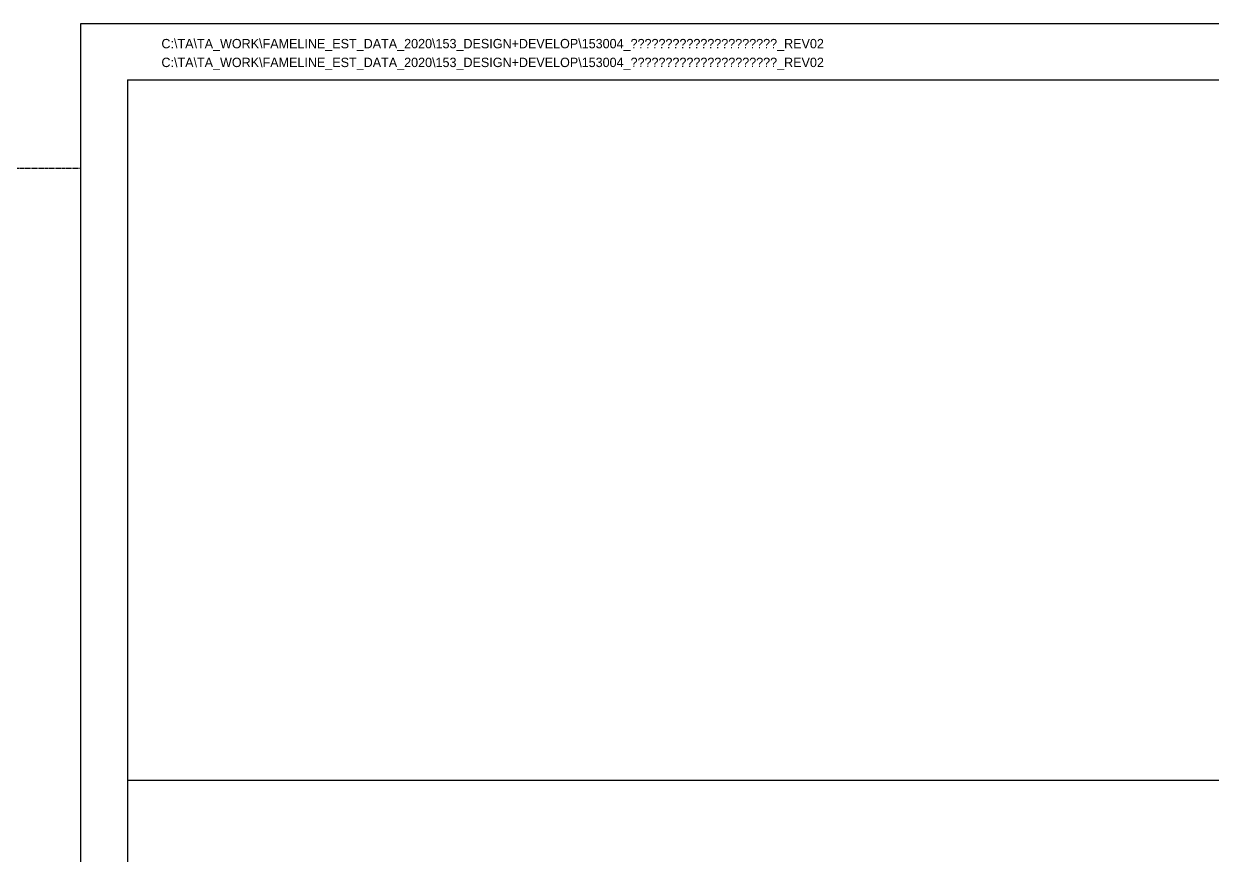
# Model space of a CAD drawing. Header units: millimetres. Extents: x -244126 to 368105, y -173968 to 259060.
# Drawn here: x 41997 to 42630, y 13945 to 14388 of the extents above; entities that cross this region are included whole.
import ezdxf
from ezdxf.enums import TextEntityAlignment as Align

# ---------------------------------------------------------------- set-up
doc = ezdxf.new("R2010")
doc.units = ezdxf.units.MM
doc.header["$MEASUREMENT"] = 0
for name, pattern in [('005_GG_TA_LINE', [13.75, 5, -1.25, 1.25, -1.25, 5]), ('TA_G_001.00_GG_TA_L_INE', [2.95, 1.1, -0.25, 0.25, -0.25, 1.1]), ('TA_HL_003.00000', [19.5, 10.65, -8.85])]:
    doc.linetypes.add(name, pattern=pattern)
for name, color, linetype in [('000 - L I N E 0.1', 1, 'Continuous'), ('000 - T E X T', 4, 'Continuous'), ('000 - TITLEBLOCK', 4, 'Continuous')]:
    doc.layers.add(name, color=color, linetype=linetype)
doc.styles.add('Cetury Gothic', font='GOTHIC.TTF')
doc.styles.add('TA', font='Cordia New.ttf', dxfattribs={"height": 4.5})

# ---------------------------------------------------------------- blocks, each defined once
blk = doc.blocks.new('A$Cfd196da9')
at = {"color": 0, "linetype": 'ByBlock', "const_width": 0.1}
blk.add_lwpolyline([(-143.5, -98), (96.5, -98), (96.5, 99), (-143.5, 99)], close=True, dxfattribs=at)
blk = doc.blocks.new('*U1678')
at = {"layer": '000 - L I N E 0.1', "color": 21, "linetype": 'Continuous'}
blk.add_lwpolyline([(35.6, 1050), (0, 1050), (0, 1014.4)], dxfattribs=at)
at = {"layer": '000 - TITLEBLOCK', "color": 250}
blk.add_lwpolyline([(0, 0), (1485, 0), (1485, 1050), (0, 1050)], close=True, dxfattribs=at)
at = {"layer": '000 - T E X T', "color": 3, "xscale": 5, "yscale": 5, "zscale": 5}
blk.add_blockref('A$Cfd196da9', (742.5, 525), dxfattribs=at)
at = {"color": 4, "style": 'TA'}
blk.add_attdef('PAPER_SIZE', text='', height=6.25, dxfattribs=at).set_placement((1421.5, 24.94), align=Align.MIDDLE_RIGHT)
blk.add_attdef('SCALE_SIZE', text='', height=6.25, dxfattribs=at).set_placement((1433.78, 25.07), align=Align.MIDDLE_LEFT)
at = {"layer": '000 - T E X T', "color": 250, "style": 'TA'}
for tag, height, p in [('SUPERLINK', 5, (43.16, 1039.41)), ('NAMEFILE', 5, (43.16, 1029.41)), ('SC', 100, (8.41, 938.03))]:
    blk.add_attdef(tag, text='', height=height, dxfattribs=at).set_placement(p, align=Align.MIDDLE_LEFT)
at = {"layer": '000 - T E X T', "color": 4, "style": 'TA'}
for tag, height, p in [('PRELIM_NAME_JOB_1', 5, (1311.66, 825.48)), ('PRELIM_NAME_JOB_2', 5, (1311.66, 814.57)), ('PRELIM_NAME_PROJECT_1', 7.5, (1237.02, 773.28)), ('PRELIM_NAME_PROJECT_2', 7.5, (1237.02, 754.78)), ('PRELIM_NAME_PROJECT_3', 7.5, (1237.02, 736.28)), ('PRELIM_NAME_TITLE_3', 6, (1238.77, 184.97)), ('DRAWING_NO1', 6, (1236.53, 82.29)), ('DRAWING_NO2', 6, (1236.53, 62.29)), ('PRELIM_NAME_TITLE_1', 1.2, (247.75, 43.65)), ('PRELIM_NAME_TITLE_2', 1.2, (247.75, 40.32))]:
    blk.add_attdef(tag, text='', height=height, dxfattribs=at).set_placement(p, align=Align.MIDDLE_LEFT)
at = {"layer": '000 - T E X T', "color": 4, "style": 'Cetury Gothic'}
for tag, p in [('SHEET_NO.', (1403.95, 84.99)), ('TOTAL_SHEET_NO.', (1402.41, 44.1))]:
    blk.add_attdef(tag, text='', height=9, dxfattribs=at).set_placement(p, align=Align.CENTER)
at = {"layer": '000 - T E X T', "color": 4, "style": 'TA'}
blk.add_attdef('NAME_REMARK', (138.21, 43.26), '', height=10, dxfattribs=at)
blk = doc.blocks.new('*U740')
at = {"color": 0, "lineweight": -3}
blk.add_lwpolyline([(0, 0), (1200, 0), (1200, 985), (0, 985)], close=True, dxfattribs=at)
at = {"color": 250, "linetype": 'TA_G_001.00_GG_TA_L_INE'}
blk.add_lwpolyline([(-25, -35), (-1157.42, -35), (-1157.42, 938.03), (-25, 938.03)], close=True, dxfattribs=at)
at = {"color": 150, "linetype": '005_GG_TA_LINE', "style": 'TA'}
for tag, p in [('NAME_VIEWPORT', (-54.24, 664.13)), ('SC_VPORT', (-54.24, 228.54)), ('SEQ_VIEWPORT', (-54.24, -35))]:
    blk.add_attdef(tag, text='', height=90, dxfattribs=at).set_placement(p, align=Align.BOTTOM_RIGHT)

msp = doc.modelspace()

# ---------------------------------------------------------------- linework, layer by layer
at = {"color": 250}
msp.add_lwpolyline([(43252.34789, 13984.64152), (42052.34789, 13984.64152), (42052.34789, 13372.92748), (43252.34789, 13372.92748)], close=True, dxfattribs=at)

# ---------------------------------------------------------------- block references
at = {"color": 2, "linetype": 'TA_HL_003.00000'}
ref = msp.add_blockref('*U1678', (42027.34789, 13337.92748), dxfattribs=at)
ref.add_attrib('SUPERLINK', 'C:\\TA\\TA_WORK\\FAMELINE_EST_DATA_2020\\153_DESIGN+DEVELOP\\153004_สวนสัตว์แห่งใหม่ย่านคลองหก_REV02', dxfattribs={"layer": '000 - T E X T', "color": 250, "height": 5, "style": 'TA'}).set_placement((42070.50948, 14377.34083), align=Align.MIDDLE_LEFT)
ref.add_attrib('NAMEFILE', 'C:\\TA\\TA_WORK\\FAMELINE_EST_DATA_2020\\153_DESIGN+DEVELOP\\153004_สวนสัตว์แห่งใหม่ย่านคลองหก_REV02', dxfattribs={"layer": '000 - T E X T', "color": 250, "height": 5, "style": 'TA'}).set_placement((42070.50948, 14367.33973), align=Align.MIDDLE_LEFT)
at = {"color": 1}
msp.add_blockref('*U740', (42052.34789, 13372.92748), dxfattribs=at)

doc.saveas('drawing.dxf')
